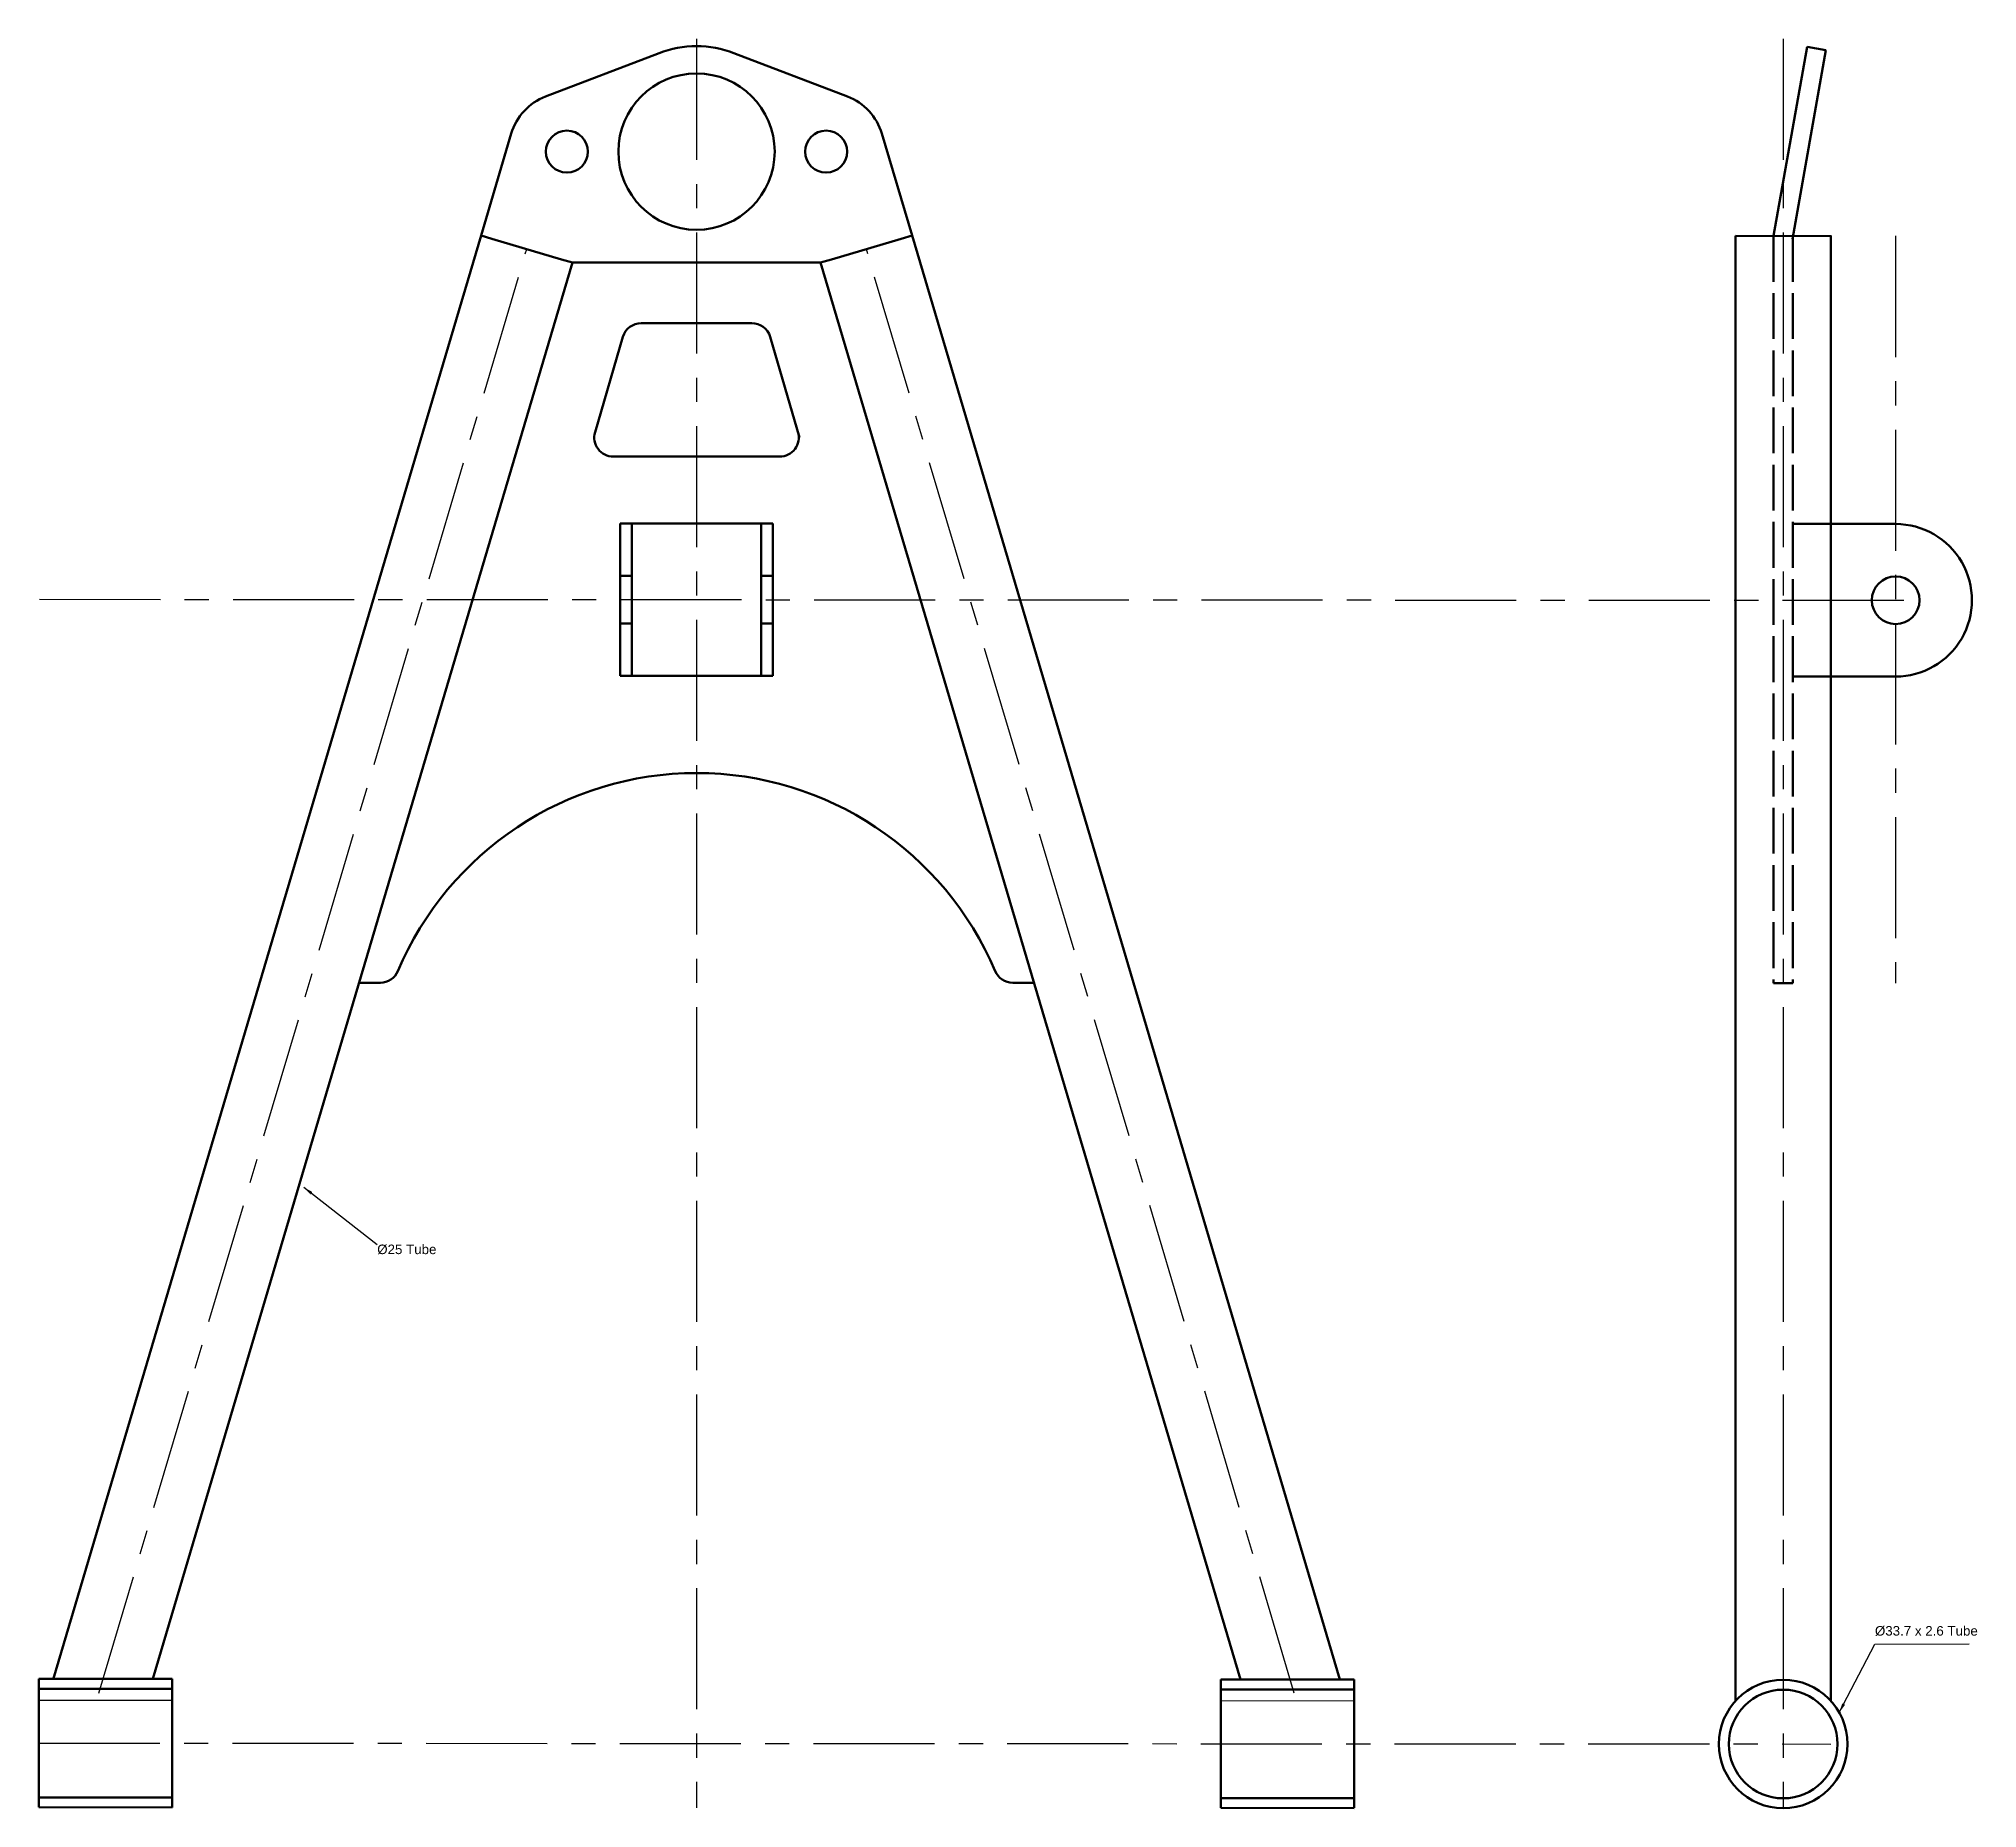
# Model space of a CAD drawing. Header units: millimetres. Extents: x -190 to 319, y -373 to 91.
import ezdxf

# ---------------------------------------------------------------- set-up
doc = ezdxf.new("R2010")
doc.units = ezdxf.units.MM
doc.linetypes.add('ACAD_ISO02W100', pattern=[15, 12, -3])
doc.linetypes.add('CENTER', pattern=[50.8, 31.75, -6.35, 6.35, -6.35])
doc.layers.get('0').update_dxf_attribs({"lineweight": 25, "true_color": 0xffffff})
for name, color, linetype, lineweight, true_color in [('Contornos', 4, 'Continuous', 50, 0x00ffff), ('Cotas', 2, 'Continuous', 25, 0xffff00), ('Ejes', 1, 'CENTER', 25, 0xff0000), ('Ocultas', 3, 'ACAD_ISO02W100', 50, 0x00ff00)]:
    doc.layers.add(name, color=color, linetype=linetype, lineweight=lineweight, true_color=true_color)
doc.styles.get("Standard").update_dxf_attribs({"font": ''})
doc.styles.add('textstyle0', font='')
doc.styles.add('textstyle1', font='')
doc.styles.get('Standard').set_extended_font_data('txt')
doc.styles.get('textstyle0').set_extended_font_data('Arial')
doc.styles.get('textstyle1').set_extended_font_data('Arial')
doc.dimstyles.get("Standard").update_dxf_attribs({"dimtxt": 2.5, "dimasz": 2.5, "dimexe": 1.25, "dimexo": 0.625, "dimtad": 1, "dimtxsty": 'Standard', "dimcen": 2.5, "dimadec": 0, "dimazin": 0, "dimtfac": 1, "dimtmove": 0, "dimatfit": 3, "dimfxl": 1, "dimarcsym": 0})

msp = doc.modelspace()

# ---------------------------------------------------------------- linework, layer by layer
for p, q in [((-189.51, -344.47), (-154.51, -344.49)), ((120.49, -344.64), (155.49, -344.66))]:
    msp.add_line(p, q)
at = {"layer": 'Contornos'}
for p, q in [((-56.59, 76.11), (-26.83, 87.49)), ((-7.18, 87.49), (22.57, 76.11)), ((265.49, 39.52), (274.25, 89.15)), ((270.42, 38.65), (279.17, 88.29)), ((274.25, 89.15), (279.17, 88.29)), ((-73.53, 39.64), (-65.61, 66.36)), ((39.51, 39.64), (31.6, 66.36)), ((-185.71, -339.1), (-73.53, 39.64)), ((-70.65, 38.79), (-73.53, 39.64)), ((-70.65, 38.79), (-52.43, 33.39)), ((18.42, 33.39), (36.64, 38.79)), ((36.64, 38.79), (39.51, 39.64)), ((151.7, -339.1), (39.51, 39.64)), ((255.49, 39.52), (255.49, -344.71)), ((255.49, 39.52), (280.7, 39.51)), ((280.49, 39.51), (280.49, -344.71)), ((-159.59, -338.93), (-49.56, 32.54)), ((-49.56, 32.54), (-52.43, 33.39)), ((-49.56, 32.54), (15.54, 32.54)), ((15.54, 32.54), (18.42, 33.39)), ((125.62, -339.08), (15.54, 32.54)), ((-31.51, 16.65), (-2.5, 16.65)), ((-43.63, -11.95), (-36.31, 13.05)), ((2.3, 13.05), (10.01, -13.29)), ((-38.83, -18.35), (4.82, -18.35)), ((-37.01, -35.85), (2.99, -35.87)), ((-37.01, -35.85), (-37.01, -75.85)), ((-34.01, -35.85), (-34.01, -75.85)), ((-0.01, -35.87), (-0.01, -75.87)), ((2.99, -35.87), (2.99, -75.87)), ((280.49, -36.01), (297.5, -36.02)), ((-37.01, -75.85), (2.99, -75.87)), ((280.49, -76.01), (297.48, -76.02)), ((280.49, -76.01), (280.49, -76.01)), ((-105.51, -156.35), (-99.92, -156.35)), ((65.91, -156.35), (71.49, -156.35)), ((-189.51, -338.92), (-154.51, -338.94)), ((-189.51, -338.92), (-189.51, -372.62)), ((-154.51, -338.94), (-154.51, -372.64)), ((120.49, -339.08), (155.49, -339.1)), ((120.49, -339.08), (120.49, -372.71)), ((120.49, -339.08), (155.49, -339.1)), ((155.49, -339.1), (155.49, -372.71)), ((-189.51, -341.52), (-154.51, -341.54)), ((120.49, -341.68), (155.49, -341.7)), ((-189.5, -370.02), (-154.51, -370.04)), ((120.49, -370.18), (155.49, -370.2)), ((-189.51, -372.62), (-154.51, -372.64)), ((120.49, -372.78), (155.49, -372.8))]:
    msp.add_line(p, q, dxfattribs=at)
for centre, radius in [((-17.01, 61.65), 20.5), ((-51.01, 61.65), 5.5), ((16.99, 61.65), 5.5), ((297.49, -56.02), 6.25), ((267.99, -356.01), 16.85), ((267.99, -356.01), 14.25)]:
    msp.add_circle(centre, radius, dxfattribs=at)
for centre, radius, start, end in [((-17.01, 61.81), 27.5, 69.0674, 110.9326), ((-51.23, 62.1), 15, 110.9326, 163.5), ((17.22, 62.1), 15, 16.5, 69.0674), ((-31.51, 11.65), 5, 90, 163.677), ((-2.5, 11.65), 5, 16.323, 90), ((-38.83, -13.35), 5, 163.677, 270), ((4.82, -13.35), 5, 270, 16.323), ((297.49, -56.02), 20, 269.9398, 90), ((-17.01, -186.35), 85, 22.8854, 157.1146), ((-99.92, -151.35), 5, 270, 337.1146), ((65.91, -151.35), 5, 202.8854, 270)]:
    msp.add_arc(centre, radius, start, end, dxfattribs=at)
at = {"layer": 'Ejes'}
for p, q in [((-17.01, 91.25), (-17.01, -372.71)), ((267.99, 91.25), (267.99, -372.85)), ((-173.73, -342.65), (-61.54, 36.09)), ((139.71, -342.65), (27.53, 36.09)), ((297.49, 39.52), (297.49, -156.45)), ((-189.36, -55.77), (305.74, -56.03)), ((-189.52, -355.77), (280.49, -356.01))]:
    msp.add_line(p, q, dxfattribs=at)
at = {"layer": 'Ocultas'}
for p, q in [((265.49, 39.52), (265.49, -156.45)), ((270.49, 39.52), (270.49, -156.45)), ((270.49, -36.01), (280.49, -36.01)), ((-37.01, -49.6), (-34.01, -49.6)), ((-0.01, -49.62), (2.99, -49.62)), ((-37.02, -62.1), (-34.01, -62.1)), ((-0.01, -62.12), (2.98, -62.12)), ((270.49, -76.01), (280.49, -76.01)), ((265.49, -156.45), (270.49, -156.45))]:
    msp.add_line(p, q, dxfattribs=at)

# ---------------------------------------------------------------- texts
at = {"layer": 'Cotas', "char_height": 2.5, "attachment_point": 1}
for s, insert, style in [('%%c25 Tube', (-100.75, -225.02), 'textstyle1'), ('%%c33.7 x 2.6 Tube', (292.05, -325.08), 'textstyle0')]:
    msp.add_mtext(s, dxfattribs=dict(at, insert=insert, style=style))

# ---------------------------------------------------------------- leaders
at = {"layer": 'Cotas'}
for points in [[(-120, -210), (-100.75, -225.02)], [(282.69, -347.76), (292.03, -329.79), (316.78, -329.77)]]:
    msp.add_leader(points, dimstyle='Standard', override={"dimscale": 1}, dxfattribs=at)

doc.saveas('drawing.dxf')
